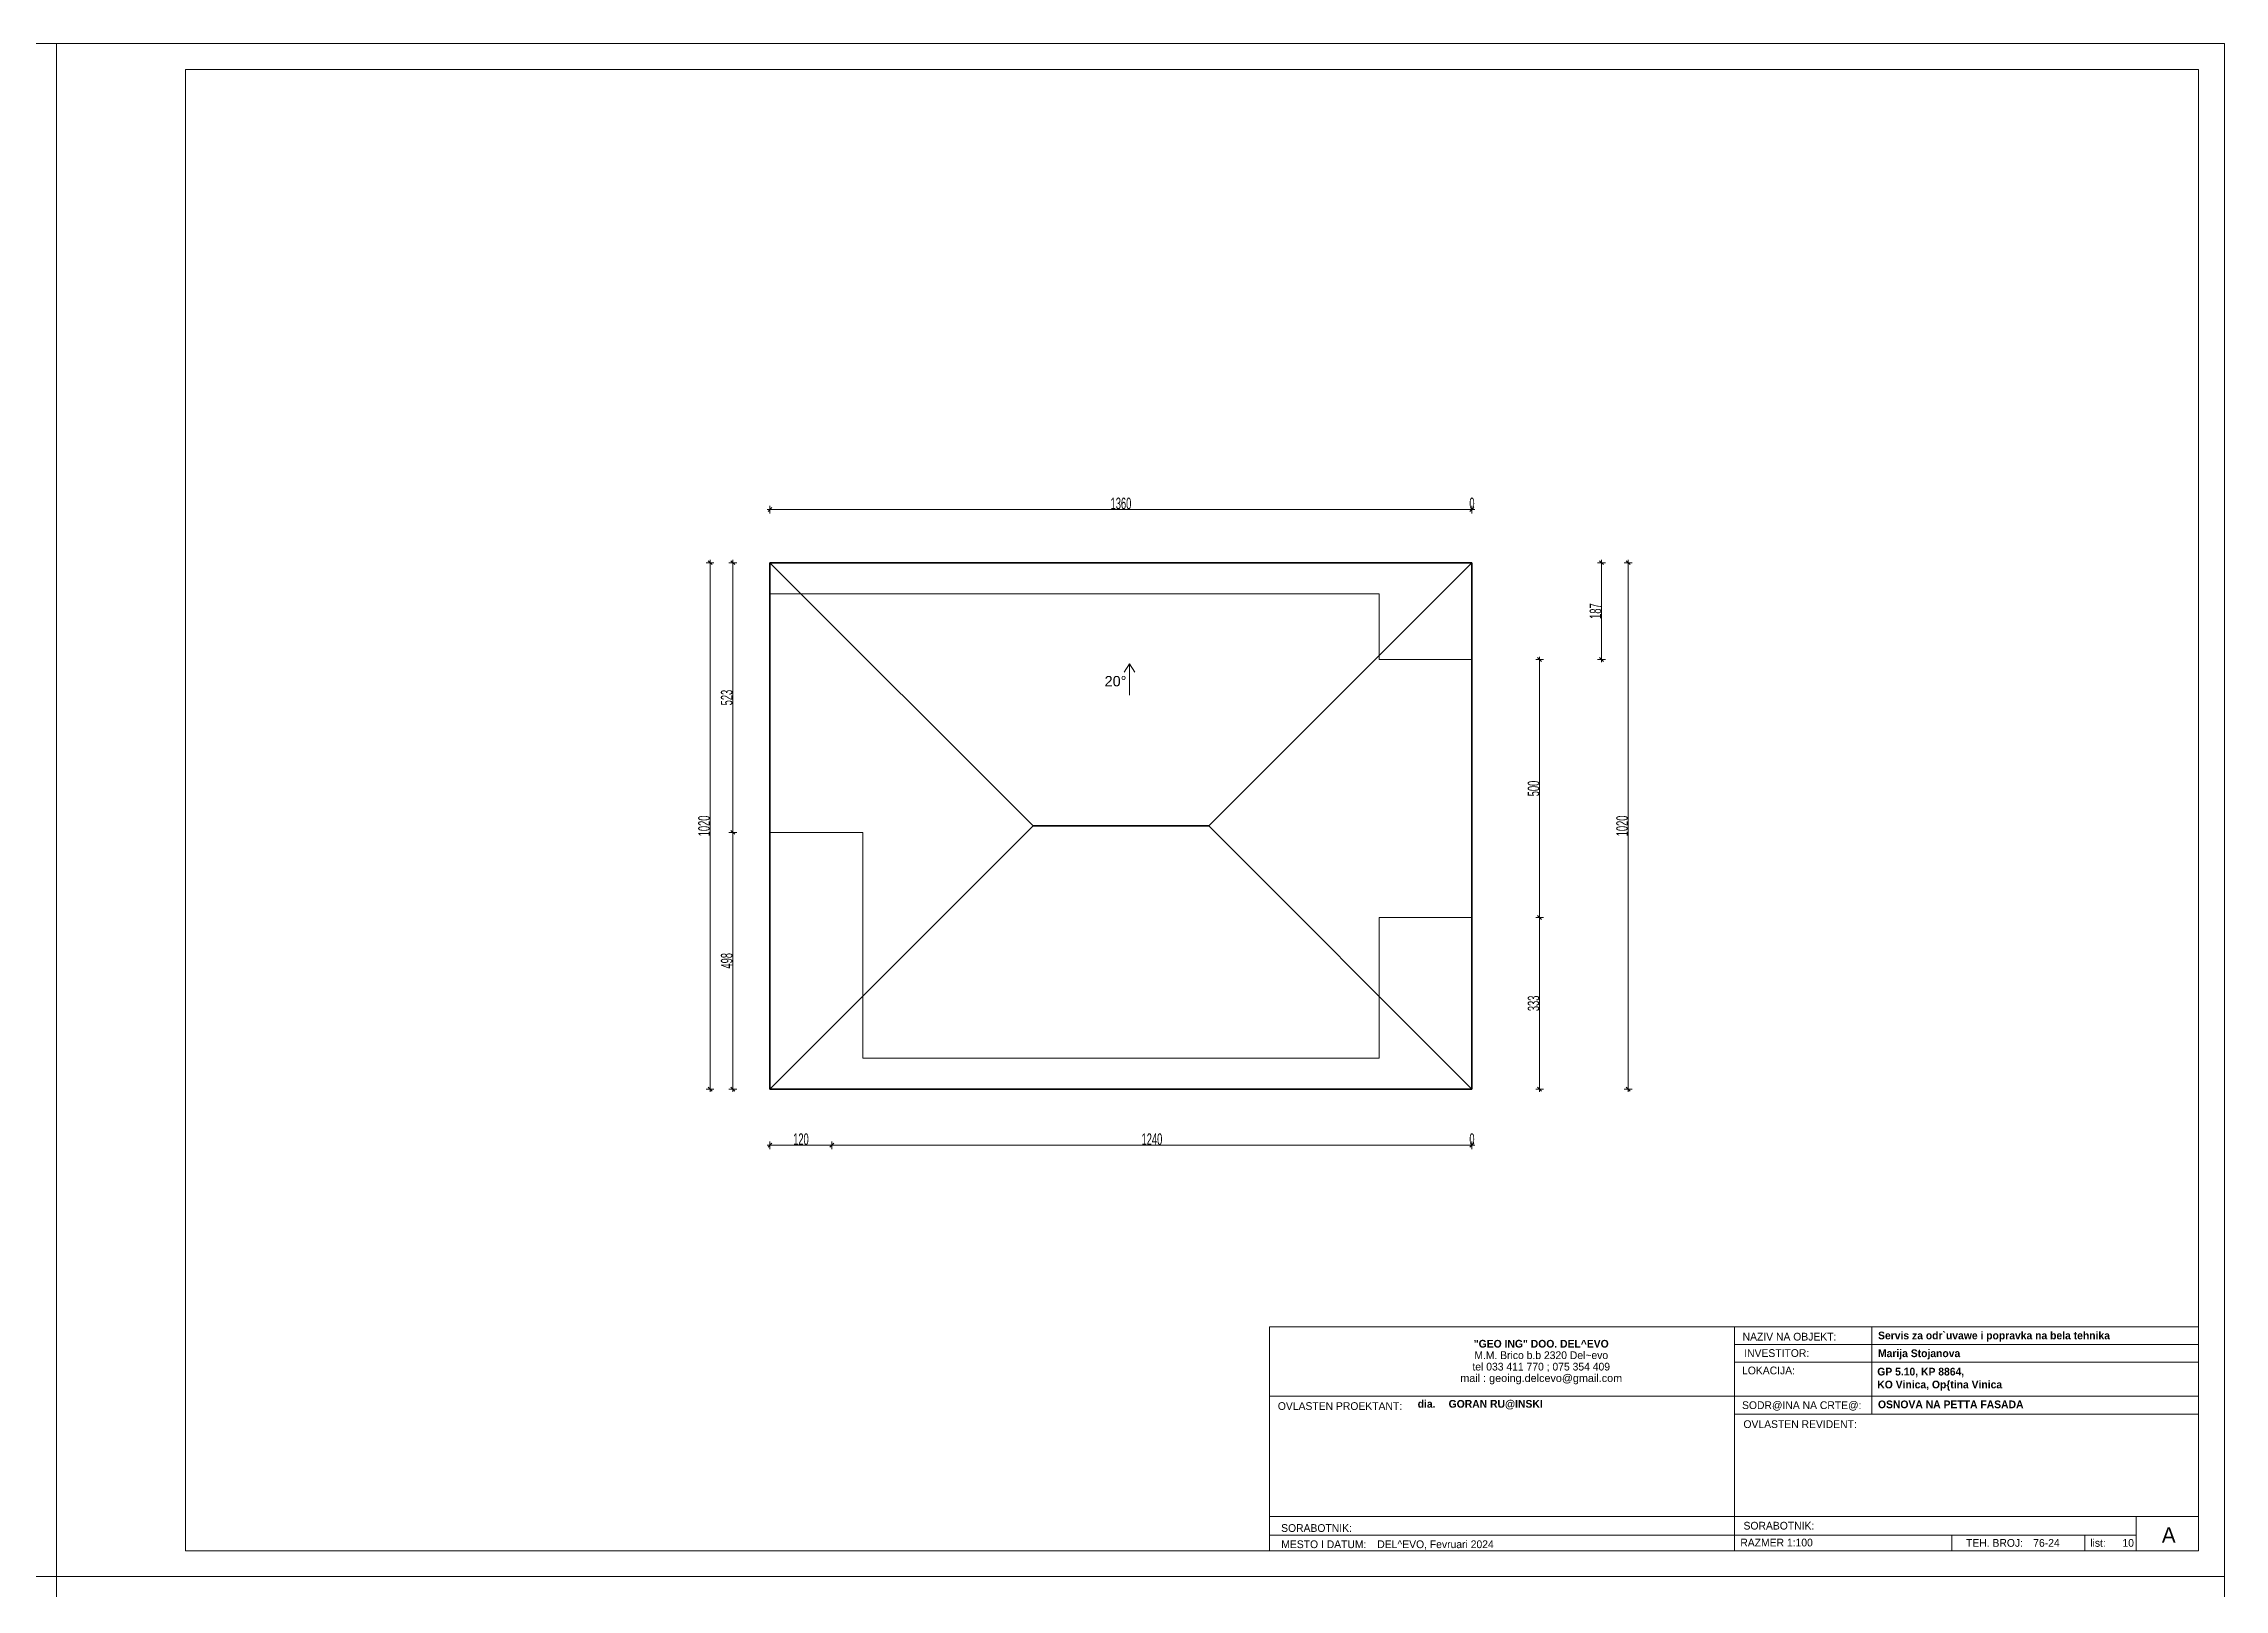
# Model space of a CAD drawing. Header units: millimetres. Extents: x -115530 to 122462, y -34508 to 119375.
# Drawn here: x 10220 to 52470, y 89425 to 119375 of the extents above; entities that cross this region are included whole.
import ezdxf

# ---------------------------------------------------------------- set-up
doc = ezdxf.new("R2010")
doc.units = ezdxf.units.MM
doc.header["$MEASUREMENT"] = 0
for name, color, linetype, lineweight in [('dimenzija', 7, 'Continuous', 13), ('Lines_Pen_No__1', 7, 'Continuous', 13), ('New_Structural - Bearing_Pen_No__7', 7, 'Continuous', 35), ('Pecat_Pen_No__1', 7, 'Continuous', 13), ('Roofs_Pen_No__1', 7, 'Continuous', 13), ('zidoviii', 7, 'Continuous', 35)]:
    doc.layers.add(name, color=color, linetype=linetype, lineweight=lineweight)
doc.layers.add('New_Structural - Bearing_Pen_No__87', color=7, linetype='Continuous', lineweight=13, true_color=0x6a6a6a)
doc.styles.add('GENERATED_STYLE_1', font='arial.ttf')
doc.styles.add('GENERATED_STYLE_5', font='')
doc.styles.add('PLATEIA', font='CGSAPPS.shx', dxfattribs={"width": 0.6})
doc.styles.get('GENERATED_STYLE_5').set_extended_font_data('MAC C Swiss cyrillic', bold=True)
doc.dimstyles.new('100v', dxfattribs={"dimtxt": 225, "dimasz": 1, "dimexe": 0.18, "dimexo": 0.0625, "dimgap": 4, "dimtad": 1, "dimdec": 0, "dimlfac": 0.1, "dimzin": 12, "dimdsep": 46, "dimtxsty": 'PLATEIA', "dimblk": 'A$C321216CB', "dimcen": 0.09, "dimse1": 1, "dimse2": 1, "dimclrd": 256, "dimclrt": 256, "dimadec": 3, "dimazin": 0, "dimtfac": 1, "dimtdec": 0, "dimtix": 1, "dimtmove": 2, "dimatfit": 3, "dimldrblk": 'A$C321216CB', "dimfxl": 1, "dimtolj": 1, "dimtzin": 0, "dimlwd": -1, "dimarcsym": 0})

# ---------------------------------------------------------------- blocks, each defined once
blk = doc.blocks.new('A$C321216CB')
for p, q in [((-54, 0), (54, 0)), ((-38, -38), (38, 38)), ((0, -75), (0, 75))]:
    blk.add_line(p, q)
blk = doc.blocks.new('*D914')
at = {"layer": 'DEFPOINTS', "color": 0, "transparency": 16777216}
for p in [(37892, 110348), (24292, 109318), (37892, 109318)]:
    blk.add_point(p, dxfattribs=at)
at = {"layer": 'dimenzija', "transparency": 16777216}
blk.add_line((24293, 110348), (37891, 110348), dxfattribs=at)
at = {"layer": 'dimenzija', "transparency": 16777216, "rotation": 180}
blk.add_blockref('A$C321216CB', (24292, 110348), dxfattribs=at)
at = {"layer": 'dimenzija', "transparency": 16777216}
blk.add_blockref('A$C321216CB', (37892, 110348), dxfattribs=at)
at = {"layer": 'dimenzija', "transparency": 16777216, "insert": (31092, 110465), "char_height": 225, "attachment_point": 5, "style": 'PLATEIA'}
blk.add_mtext('\\A1;1360', dxfattribs=at)
blk = doc.blocks.new('*D915')
at = {"layer": 'DEFPOINTS', "color": 0, "transparency": 16777216}
for p in [(24292, 109318), (23572, 104093), (24292, 104093)]:
    blk.add_point(p, dxfattribs=at)
at = {"layer": 'dimenzija', "transparency": 16777216}
blk.add_line((23572, 109317), (23572, 104094), dxfattribs=at)
for p, rotation in [((23572, 109318), 90), ((23572, 104093), 270)]:
    blk.add_blockref('A$C321216CB', p, dxfattribs=dict(at, rotation=rotation))
at = {"layer": 'dimenzija', "transparency": 16777216, "insert": (23455, 106705), "char_height": 225, "attachment_point": 5, "rotation": 90, "style": 'PLATEIA'}
blk.add_mtext('\\A1;523', dxfattribs=at)
blk = doc.blocks.new('*D916')
at = {"layer": 'DEFPOINTS', "color": 0, "transparency": 16777216}
for p in [(24292, 104093), (23572, 99118), (24292, 99118)]:
    blk.add_point(p, dxfattribs=at)
at = {"layer": 'dimenzija', "transparency": 16777216}
blk.add_line((23572, 104092), (23572, 99119), dxfattribs=at)
for p, rotation in [((23572, 104093), 90), ((23572, 99118), 270)]:
    blk.add_blockref('A$C321216CB', p, dxfattribs=dict(at, rotation=rotation))
at = {"layer": 'dimenzija', "transparency": 16777216, "insert": (23455, 101605), "char_height": 225, "attachment_point": 5, "rotation": 90, "style": 'PLATEIA'}
blk.add_mtext('\\A1;498', dxfattribs=at)
blk = doc.blocks.new('*D917')
at = {"layer": 'DEFPOINTS', "color": 0, "transparency": 16777216}
for p in [(25492, 99118), (37892, 99118), (37892, 98030)]:
    blk.add_point(p, dxfattribs=at)
at = {"layer": 'dimenzija', "transparency": 16777216}
blk.add_line((25493, 98030), (37891, 98030), dxfattribs=at)
at = {"layer": 'dimenzija', "transparency": 16777216, "rotation": 180}
blk.add_blockref('A$C321216CB', (25492, 98030), dxfattribs=at)
at = {"layer": 'dimenzija', "transparency": 16777216}
blk.add_blockref('A$C321216CB', (37892, 98030), dxfattribs=at)
at = {"layer": 'dimenzija', "transparency": 16777216, "insert": (31692, 98147), "char_height": 225, "attachment_point": 5, "style": 'PLATEIA'}
blk.add_mtext('\\A1;1240', dxfattribs=at)
blk = doc.blocks.new('*D918')
at = {"layer": 'DEFPOINTS', "color": 0, "transparency": 16777216}
for p in [(24292, 104093), (25492, 99118), (24292, 98030)]:
    blk.add_point(p, dxfattribs=at)
at = {"layer": 'dimenzija', "transparency": 16777216}
blk.add_line((25491, 98030), (24293, 98030), dxfattribs=at)
at = {"layer": 'dimenzija', "transparency": 16777216, "rotation": 180}
blk.add_blockref('A$C321216CB', (24292, 98030), dxfattribs=at)
at = {"layer": 'dimenzija', "transparency": 16777216}
blk.add_blockref('A$C321216CB', (25492, 98030), dxfattribs=at)
at = {"layer": 'dimenzija', "transparency": 16777216, "insert": (24892, 98147), "char_height": 225, "attachment_point": 5, "style": 'PLATEIA'}
blk.add_mtext('\\A1;120', dxfattribs=at)
blk = doc.blocks.new('*D919')
at = {"layer": 'DEFPOINTS', "color": 0, "transparency": 16777216}
for p in [(37892, 102443), (37892, 99118), (37892, 98030)]:
    blk.add_point(p, dxfattribs=at)
at = {"layer": 'dimenzija', "transparency": 16777216}
for p, q in [((37891, 98030), (37890, 98030)), ((37893, 98030), (37894, 98030))]:
    blk.add_line(p, q, dxfattribs=at)
blk.add_blockref('A$C321216CB', (37892, 98030), dxfattribs=at)
at = {"layer": 'dimenzija', "transparency": 16777216, "rotation": 180}
blk.add_blockref('A$C321216CB', (37892, 98030), dxfattribs=at)
at = {"layer": 'dimenzija', "transparency": 16777216, "insert": (37892, 98147), "char_height": 225, "attachment_point": 5, "style": 'PLATEIA'}
blk.add_mtext('\\A1;0', dxfattribs=at)
blk = doc.blocks.new('*D920')
at = {"layer": 'DEFPOINTS', "color": 0, "transparency": 16777216}
for p in [(37892, 110348), (37892, 109318), (37892, 107443)]:
    blk.add_point(p, dxfattribs=at)
at = {"layer": 'dimenzija', "transparency": 16777216}
for p, q in [((37891, 110348), (37890, 110348)), ((37893, 110348), (37894, 110348))]:
    blk.add_line(p, q, dxfattribs=at)
blk.add_blockref('A$C321216CB', (37892, 110348), dxfattribs=at)
at = {"layer": 'dimenzija', "transparency": 16777216, "rotation": 180}
blk.add_blockref('A$C321216CB', (37892, 110348), dxfattribs=at)
at = {"layer": 'dimenzija', "transparency": 16777216, "insert": (37892, 110465), "char_height": 225, "attachment_point": 5, "style": 'PLATEIA'}
blk.add_mtext('\\A1;0', dxfattribs=at)
blk = doc.blocks.new('*D921')
at = {"layer": 'DEFPOINTS', "color": 0, "transparency": 16777216}
for p in [(37892, 109318), (36692, 107443), (40402, 107443)]:
    blk.add_point(p, dxfattribs=at)
at = {"layer": 'dimenzija', "transparency": 16777216}
blk.add_line((40402, 109317), (40402, 107444), dxfattribs=at)
for p, rotation in [((40402, 109318), 90), ((40402, 107443), 270)]:
    blk.add_blockref('A$C321216CB', p, dxfattribs=dict(at, rotation=rotation))
at = {"layer": 'dimenzija', "transparency": 16777216, "insert": (40286, 108380), "char_height": 225, "attachment_point": 5, "rotation": 90, "style": 'PLATEIA'}
blk.add_mtext('\\A1;187', dxfattribs=at)
blk = doc.blocks.new('*D922')
at = {"layer": 'DEFPOINTS', "color": 0, "transparency": 16777216}
for p in [(36692, 107443), (37892, 102443), (39202, 102443)]:
    blk.add_point(p, dxfattribs=at)
at = {"layer": 'dimenzija', "transparency": 16777216}
blk.add_line((39202, 107442), (39202, 102444), dxfattribs=at)
for p, rotation in [((39202, 107443), 90), ((39202, 102443), 270)]:
    blk.add_blockref('A$C321216CB', p, dxfattribs=dict(at, rotation=rotation))
at = {"layer": 'dimenzija', "transparency": 16777216, "insert": (39086, 104943), "char_height": 225, "attachment_point": 5, "rotation": 90, "style": 'PLATEIA'}
blk.add_mtext('\\A1;500', dxfattribs=at)
blk = doc.blocks.new('*D923')
at = {"layer": 'DEFPOINTS', "color": 0, "transparency": 16777216}
for p in [(37892, 102443), (36692, 99118), (39202, 99118)]:
    blk.add_point(p, dxfattribs=at)
at = {"layer": 'dimenzija', "transparency": 16777216}
blk.add_line((39202, 102442), (39202, 99119), dxfattribs=at)
for p, rotation in [((39202, 102443), 90), ((39202, 99118), 270)]:
    blk.add_blockref('A$C321216CB', p, dxfattribs=dict(at, rotation=rotation))
at = {"layer": 'dimenzija', "transparency": 16777216, "insert": (39086, 100780), "char_height": 225, "attachment_point": 5, "rotation": 90, "style": 'PLATEIA'}
blk.add_mtext('\\A1;333', dxfattribs=at)
blk = doc.blocks.new('*D924')
at = {"layer": 'DEFPOINTS', "color": 0, "transparency": 16777216}
for p in [(37892, 109318), (36692, 99118), (40918, 99118)]:
    blk.add_point(p, dxfattribs=at)
at = {"layer": 'dimenzija', "transparency": 16777216}
blk.add_line((40918, 109317), (40918, 99119), dxfattribs=at)
for p, rotation in [((40918, 109318), 90), ((40918, 99118), 270)]:
    blk.add_blockref('A$C321216CB', p, dxfattribs=dict(at, rotation=rotation))
at = {"layer": 'dimenzija', "transparency": 16777216, "insert": (40802, 104218), "char_height": 225, "attachment_point": 5, "rotation": 90, "style": 'PLATEIA'}
blk.add_mtext('\\A1;1020', dxfattribs=at)
blk = doc.blocks.new('*D925')
at = {"layer": 'DEFPOINTS', "color": 0, "transparency": 16777216}
for p in [(24981, 109318), (23131, 99118), (25492, 99118)]:
    blk.add_point(p, dxfattribs=at)
at = {"layer": 'dimenzija', "transparency": 16777216}
blk.add_line((23131, 109317), (23131, 99119), dxfattribs=at)
for p, rotation in [((23131, 109318), 90), ((23131, 99118), 270)]:
    blk.add_blockref('A$C321216CB', p, dxfattribs=dict(at, rotation=rotation))
at = {"layer": 'dimenzija', "transparency": 16777216, "insert": (23015, 104218), "char_height": 225, "attachment_point": 5, "rotation": 90, "style": 'PLATEIA'}
blk.add_mtext('\\A1;1020', dxfattribs=at)

msp = doc.modelspace()

# ---------------------------------------------------------------- linework, layer by layer
at = {"layer": 'dimenzija'}
msp.add_line((31258.88, 107358.27), (31258.88, 106749), dxfattribs=at)
msp.add_lwpolyline([(31360.7, 107197.61), (31258.88, 107358.27), (31157.07, 107197.61)], dxfattribs=at)
at = {"layer": 'Lines_Pen_No__1', "linetype": 'Continuous'}
for p, q in [((51969.56, 90175.49), (51969.56, 95210.98)), ((51969.56, 94509.92), (42980.49, 94509.92)), ((42980.49, 92817.85), (51969.56, 92817.85)), ((47189.42, 90479.03), (47189.42, 90175.49)), ((49763.4, 90479.03), (49763.4, 90175.49))]:
    msp.add_line(p, q, dxfattribs=at)
at = {"layer": 'Lines_Pen_No__1'}
msp.add_line((42980.49, 90175.49), (42980.49, 94509.92), dxfattribs=at)
at = {"layer": 'Lines_Pen_No__1', "linetype": 'Continuous', "flags": 128}
for points in [[(33969.56, 94509.92), (42980.49, 94509.92)], [(33969.56, 90175.49), (33969.56, 94509.92), (42980.49, 94509.92)], [(45636.51, 94499.15), (45636.51, 92817.85)], [(42980.49, 94169.15), (51969.56, 94169.15)], [(42980.49, 93828.38), (51969.56, 93828.38)], [(33969.56, 93168.38), (42980.49, 93168.38)], [(42980.49, 93168.38), (51969.56, 93168.38)], [(33969.56, 90839.92), (51969.56, 90839.92)], [(50763.4, 90539.92), (50763.4, 90175.49), (50763.4, 90839.92)], [(33969.56, 90479.03), (50763.4, 90479.03)], [(33969.56, 90175.49), (51969.56, 90175.49)]]:
    msp.add_lwpolyline(points, dxfattribs=at)
at = {"layer": 'New_Structural - Bearing_Pen_No__87', "color": 251, "linetype": 'Continuous', "lineweight": 20, "true_color": 0x6a6a6a}
msp.add_lwpolyline([(36092.14, 107442.63), (36092.14, 108717.63), (24292.14, 108717.63), (24292.14, 104092.63), (26092.14, 104092.63), (26092.14, 99717.63), (36092.14, 99717.63), (36092.14, 102442.63), (37892.14, 102442.63), (37892.14, 107442.63)], close=True, dxfattribs=at)
at = {"layer": 'Roofs_Pen_No__1'}
for points in [[(-31530.44, 89675.49), (10469.56, 89675.49), (10469.56, 119375.49), (-31530.44, 119375.49)], [(10469.56, 89675.49), (52469.56, 89675.49), (52469.56, 119375.49), (10469.56, 119375.49)], [(12969.56, 90175.49), (51969.56, 90175.49), (51969.56, 118875.49), (12969.56, 118875.49)], [(-31530.44, 59975.49), (10469.56, 59975.49), (10469.56, 89675.49), (-31530.44, 89675.49)], [(10469.56, 59975.49), (52469.56, 59975.49), (52469.56, 89675.49), (10469.56, 89675.49)]]:
    msp.add_lwpolyline(points, close=True, dxfattribs=at)
at = {"layer": 'zidoviii', "linetype": 'Continuous'}
for p, q in [((37892.14, 109317.63), (24292.14, 109317.63)), ((24292.14, 109317.63), (24292.14, 99117.63)), ((24292.14, 109317.63), (29392.14, 104217.63)), ((37892.14, 109317.63), (32792.14, 104217.63)), ((37892.14, 99117.63), (37892.14, 109317.63)), ((24292.14, 99117.63), (29392.14, 104217.63)), ((29392.14, 104217.63), (32792.14, 104217.63)), ((37892.14, 99117.63), (32792.14, 104217.63)), ((24292.14, 99117.63), (37892.14, 99117.63))]:
    msp.add_line(p, q, dxfattribs=at)

# ---------------------------------------------------------------- texts
at = {"layer": 'New_Structural - Bearing_Pen_No__7', "color": 7, "linetype": 'Continuous', "lineweight": 35, "insert": (30775.69, 106920.16), "char_height": 200, "attachment_point": 7, "style": 'GENERATED_STYLE_1'}
msp.add_mtext('\\A1;\\pxql,t0;20%%D', dxfattribs=at)
at = {"layer": 'Pecat_Pen_No__1', "linetype": 'Continuous', "insert": (39234.15, 93829.55), "char_height": 150, "attachment_point": 5, "line_spacing_factor": 0.887159, "style": 'GENERATED_STYLE_5'}
msp.add_mtext('\\A1;{\\fMAC C Swiss|b1|i0|c0|p34;"GEO ING" DOO. DEL^ EVO}\\P{\\fMAC C Swiss|b0|i0|c0|p34;M.M. Brico b.b 2320 Del~evo \\Ptel 033 411 770 ; 075 354 409 \\P\\fArial|b0|i0|c0|p34;mail : geoing.delcevo@gmail.com}', dxfattribs=at)
at = {"layer": 'Pecat_Pen_No__1', "linetype": 'Continuous', "style": 'GENERATED_STYLE_5'}
for s, insert, char_height, attachment_point in [('\\pqc;{\\fMAC C Swiss|b0|i0|c0|p0;NAZIV NA OBJEKT:}', (44044.31, 94396.96), 150, 2), ('{\\fMAC C Swiss|b1|i0|c0|p34;Servis za odr`uvawe i popravka na bela tehnika}', (45759.83, 94420.45), 150, 1), ('\\pqc;{\\fMAC C Swiss|b0|i0|c0|p0;INVESTITOR:}', (43796.54, 94079.37), 150, 2), ('{\\fMAC C Swiss|b1|i0|c0|p34;Marija Stojanova}', (45758.25, 94075.47), 150, 1), ('\\pqc;{\\fMAC C Swiss|b0|i0|c0|p0;LOKACIJA:}', (43637.72, 93742.4), 150, 2), ('\\A1;{\\fMAC C Swiss|b1|i0|c0|p34; GP 5.10, KP 8864,  \\P KO Vinica, Op\\{tina Vinica}', (45689.07, 93719.98), 150, 1), ('{\\fMAC C Swiss|b0|i0|c0|p34;OVLASTEN PROEKTANT:}', (34131.52, 93052.37), 150, 1), ('{\\fMAC C Swiss|b1|i0|c0|p34;dia.^IGORAN RU@INSKI}', (36840.41, 93095.31), 150, 1), ('\\pqc;{\\fMAC C Swiss|b0|i0|c0|p0;SODR@INA NA CRTE@:}', (44281.43, 93069.46), 150, 2), ('{\\fMAC C Swiss|b1|i0|c0|p34;OSNOVA NA PETTA FASADA}', (45758.25, 93085.47), 150, 1), ('\\pqc;{\\fMAC C Swiss|b0|i0|c0|p0;OVLASTEN REVIDENT:}', (44249.72, 92701.84), 150, 2), ('\\pqc;{\\fMAC C Swiss|b0|i0|c0|p0;SORABOTNIK:}', (34880.5, 90689.32), 150, 2), ('\\pqc;{\\fMAC C Swiss|b0|i0|c0|p0;SORABOTNIK:}', (43838.81, 90734.49), 150, 2), ('{\\fMAC C Swiss|b0|i0|c0|p34;A}', (51391.65, 90479.03), 300, 5), ('\\pqc;{\\fMAC C Swiss|b0|i0|c0|p0;MESTO I DATUM:}', (35022.38, 90375.18), 150, 2), ('{\\fMAC C Swiss|b0|i0|c0|p34;DEL^ EVO, Fevruari 2024}', (36057.31, 90375.18), 150, 1), ('{\\fMAC C Swiss|b0|i0|c0|p0;\\A1;RAZMER 1:100^I}', (43091.57, 90407.6), 150, 1), ('\\pqc;{\\fMAC C Swiss|b0|i0|c0|p0;TEH. BROJ:}', (48016.01, 90401), 150, 2), ('{\\fMAC C Swiss|b0|i0|c0|p34;76-24}', (48765.92, 90401), 150, 1), ('{\\fMAC C Swiss|b0|i0|c0|p34;list:}', (49870.8, 90401), 150, 1), ('{\\fMAC C Swiss|b0|i0|c0|p34;10}', (50494.33, 90401), 150, 1)]:
    msp.add_mtext(s, dxfattribs=dict(at, insert=insert, char_height=char_height, attachment_point=attachment_point))

# ---------------------------------------------------------------- dimensions: what is measured, and where the dimension line sits
at = {"layer": 'dimenzija'}
for base, p1, p2, picture, middle in [((37892.14, 110348.02), (24292.14, 109317.63), (37892.14, 109317.63), '*D914', (31092.14, 110464.52)), ((37892.13587385, 110348.02325801), (37892.13587385, 109317.628279), (37892.13587385, 107442.62836245), '*D920', (37892.13587385, 110464.52325801)), ((24292.14, 98030.37), (25492.14, 99117.63), (24292.14, 104092.63), '*D918', (24892.14, 98146.87)), ((37892.13587385, 98030.3721686), (37892.13587385, 99117.628279), (37892.13587385, 102442.628279), '*D919', (37892.13587385, 98146.8721686)), ((37892.14, 98030.37), (25492.14, 99117.63), (37892.14, 99117.63), '*D917', (31692.14, 98146.87))]:
    dim = msp.add_linear_dim(base=base, p1=p1, p2=p2, dimstyle='100v', dxfattribs=at)
    dim.commit()
    dim.dimension.update_dxf_attribs({"geometry": picture, "text_midpoint": middle})
for base, p1, p2, picture, middle in [((23131.45, 99117.63), (24981.19, 109317.63), (25492.14, 99117.63), '*D925', (23014.95, 104217.63)), ((23571.76461807, 104092.628279), (24292.13587385, 109317.628279), (24292.13587385, 104092.628279), '*D915', (23455.26461807, 106705.128279)), ((40402.1173, 107442.6284), (37892.1359, 109317.6283), (36692.1359, 107442.6284), '*D921', (40285.6173, 108380.1283)), ((40918.32, 99117.63), (37892.14, 109317.63), (36692.14, 99117.63), '*D924', (40801.82, 104217.63)), ((39202.12, 102442.63), (36692.14, 107442.63), (37892.14, 102442.63), '*D922', (39085.62, 104942.63)), ((23571.76461807, 99117.628279), (24292.13587385, 104092.628279), (24292.13587385, 99117.628279), '*D916', (23455.26461807, 101605.128279)), ((39202.11726806, 99117.628279), (37892.13587385, 102442.628279), (36692.13587385, 99117.628279), '*D923', (39085.61726806, 100780.128279))]:
    dim = msp.add_linear_dim(base=base, p1=p1, p2=p2, angle=90, dimstyle='100v', dxfattribs=at)
    dim.commit()
    dim.dimension.update_dxf_attribs({"geometry": picture, "text_midpoint": middle})

doc.saveas('drawing.dxf')
